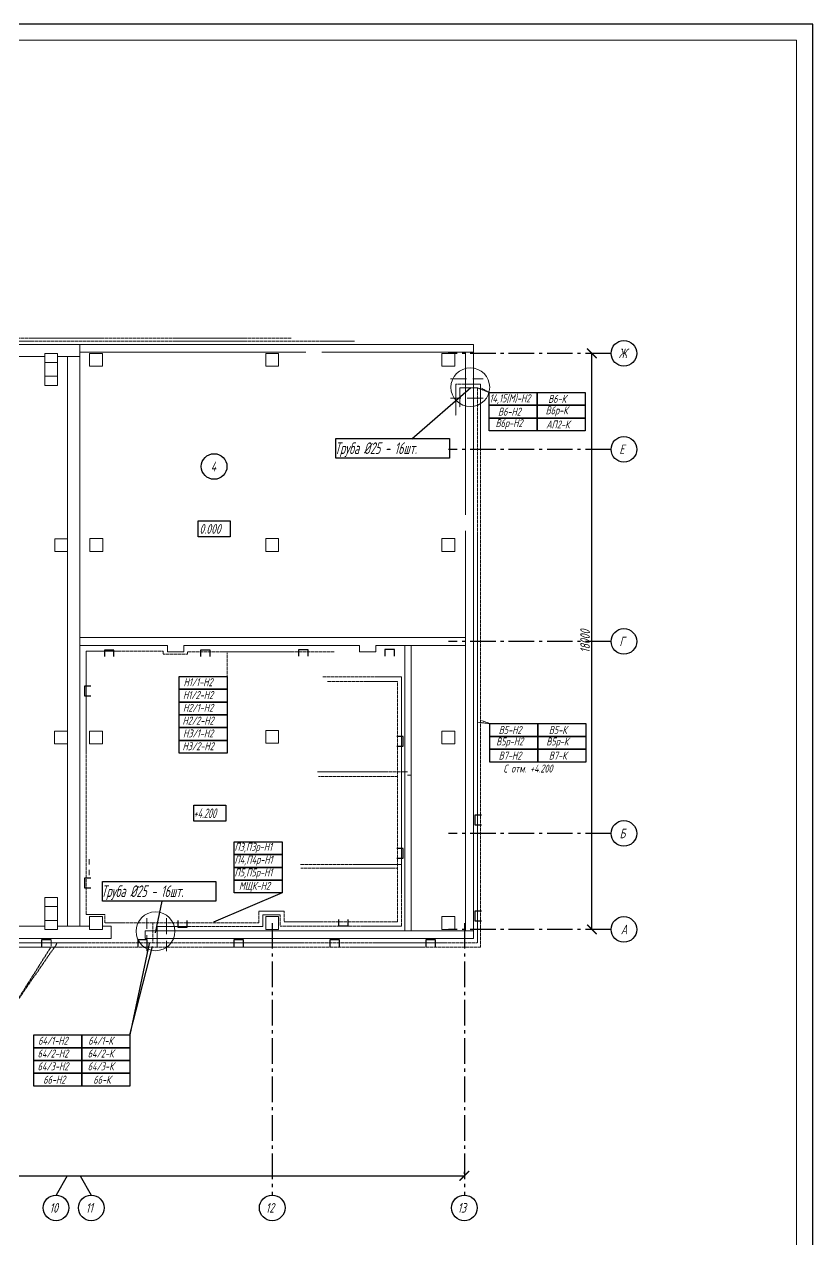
# Model space of a CAD drawing. Header units: millimetres. Extents: x -14296 to 10264, y -13087 to -5602.
# Drawn here: x -7350.2 to -7104.1, y -6960.9 to -6581.1 of the extents above; entities that cross this region are included whole.
import ezdxf

# ---------------------------------------------------------------- set-up
doc = ezdxf.new("R2010")
doc.units = ezdxf.units.MM
for name, pattern in [('CENTER2', [1.125, 0.75, -0.125, 0.125, -0.125]), ('gost5', [7, 5, -2, 0]), ('gost6', [12, 8, -1.5, 1, -1.5]), ('PHANTOM2', [1.25, 0.625, -0.125, 0.125, -0.125, 0.125, -0.125])]:
    doc.linetypes.add(name, pattern=pattern)
for name, color, linetype, lineweight in [('КаБель контрольный (Вновь)', 142, 'gost5', 15), ('КаБель силовой (Вновь)', 1, 'Continuous', 15), ('Линия выноска', 137, 'Continuous', 25), ('Осевая', 4, 'gost6', 25), ('Размерная', 4, 'Continuous', 25), ('Рамка толстая', 7, 'Continuous', 15), ('Рамка тонкая', 5, 'Continuous', 25), ('стена', 7, 'Continuous', 18), ('Строительный', 251, 'Continuous', 13), ('Текст', 7, 'Continuous', 20), ('Технологическое', 156, 'Continuous', 18), ('ЭлектрооБорудование (Вновь)', 160, 'Continuous', 15)]:
    doc.layers.add(name, color=color, linetype=linetype, lineweight=lineweight)
doc.styles.add('Simplex', font='simplex.shx', dxfattribs={"width": 0.7, "oblique": 15})

# ---------------------------------------------------------------- blocks, each defined once
blk = doc.blocks.new('_ArchTick')
at = {"color": 0, "const_width": 0.15}
blk.add_lwpolyline([(-0.5, -0.5), (0.5, 0.5)], dxfattribs=at)

msp = doc.modelspace()

# ---------------------------------------------------------------- linework, layer by layer
at = {"layer": 'КаБель контрольный (Вновь)', "color": 18, "linetype": 'PHANTOM2', "lineweight": 15, "true_color": 0x000000}
for p, q in [((-7207.74666, -6869.42002), (-7207.74666, -6693.57369)), ((-7308.68591, -6862.9906), (-7308.68591, -6869.42002)), ((-7308.68591, -6862.9906), (-7278.41083, -6862.9906)), ((-7721.98347, -6869.42002), (-7207.74666, -6869.42002))]:
    msp.add_line(p, q, dxfattribs=at)
at = {"layer": 'КаБель силовой (Вновь)', "color": 18, "linetype": 'gost5', "true_color": 0x000000}
for p, q in [((-7217.13092, -6691.85738), (-7206.8784, -6691.85738)), ((-7206.8784, -6697.93779), (-7217.13092, -6697.93779)), ((-7311.89488, -6870.69443), (-7311.89488, -6860.44191)), ((-7305.81447, -6860.44191), (-7305.81447, -6870.69443))]:
    msp.add_line(p, q, dxfattribs=at)
at = {"layer": 'КаБель силовой (Вновь)', "color": 18, "linetype": 'PHANTOM2', "lineweight": 15, "true_color": 0x000000}
for p, q in [((-7208.70775, -6868.14524), (-7208.70775, -6694.71812)), ((-7330.89545, -6859.30125), (-7330.89545, -6776.9787)), ((-7330.89545, -6776.9787), (-7306.79392, -6776.9787)), ((-7306.79392, -6776.9787), (-7306.79392, -6777.94108)), ((-7306.79392, -6777.94108), (-7299.27984, -6777.94108)), ((-7299.27984, -6777.94108), (-7299.27984, -6777.17931)), ((-7299.27984, -6777.17931), (-7253.49774, -6777.17931)), ((-7325.01945, -6859.30125), (-7330.89545, -6859.30125)), ((-7325.01945, -6861.909), (-7325.01945, -6859.30125)), ((-7310.02273, -6861.909), (-7325.01945, -6861.909)), ((-7310.02273, -6861.909), (-7310.02273, -6868.14524)), ((-7310.02273, -6861.909), (-7278.49049, -6861.909)), ((-7756.1571, -6868.14524), (-7208.70775, -6868.14524))]:
    msp.add_line(p, q, dxfattribs=at)
at = {"layer": 'Линия выноска', "color": 18, "linetype": 'PHANTOM2', "lineweight": 15, "true_color": 0x000000}
for p, q in [((-7205.05475, -6696.15375), (-7208.70775, -6694.71812)), ((-7205.05475, -6696.15375), (-7207.74666, -6694.66092)), ((-7286.833, -6784.8672), (-7286.833, -6777.41272)), ((-7208.54986, -6799.21203), (-7204.85143, -6799.61494)), ((-7207.49946, -6798.61459), (-7204.85143, -6799.61494)), ((-7353.13985, -6887.30668), (-7339.99569, -6868.36177)), ((-7353.13985, -6887.30668), (-7341.79379, -6869.27272))]:
    msp.add_line(p, q, dxfattribs=at)
at = {"layer": 'Линия выноска', "color": 18, "true_color": 0x000000}
for p, q in [((-7269.65108, -6852.54069), (-7291.14932, -6861.62265)), ((-7311.16129, -6868.28675), (-7317.22656, -6896.87722)), ((-7317.22656, -6896.87722), (-7310.16129, -6869.28675))]:
    msp.add_line(p, q, dxfattribs=at)
at = {"layer": 'Осевая', "color": 18, "true_color": 0x000000}
for p, q in [((-7166.99379, -6683.92931), (-7217.8138, -6683.92931)), ((-7166.99379, -6713.92931), (-7217.79379, -6713.92931)), ((-7166.99379, -6773.92931), (-7217.79379, -6773.92931)), ((-7166.99379, -6833.92931), (-7217.79379, -6833.92931)), ((-7272.79379, -6861.92931), (-7272.79379, -6946.92931)), ((-7212.79379, -6861.92931), (-7212.79379, -6946.92931)), ((-7166.99379, -6863.92931), (-7217.79379, -6863.92931)), ((-7336.79379, -6940.92931), (-7340.29379, -6946.92931)), ((-7332.79379, -6940.92931), (-7329.29379, -6946.92931))]:
    msp.add_line(p, q, dxfattribs=at)
at = {"layer": 'Размерная', "color": 18, "true_color": 0x000000}
for p, q in [((-7173.61879, -6683.92931), (-7174.24379, -6683.92931)), ((-7172.99379, -6863.92931), (-7172.99379, -6683.92931)), ((-7173.61879, -6863.92931), (-7174.24379, -6863.92931)), ((-7820.79379, -6940.92931), (-7212.79379, -6940.92931)), ((-7212.79379, -6940.30431), (-7212.79379, -6939.67931))]:
    msp.add_line(p, q, dxfattribs=at)
at = {"layer": 'Рамка толстая', "color": 18, "true_color": 0x000000}
for p, q in [((-7109.05258, -6586.11996), (-7925.05258, -6586.11996)), ((-7109.05258, -7170.11996), (-7109.05258, -6586.11996))]:
    msp.add_line(p, q, dxfattribs=at)
at = {"layer": 'Рамка толстая', "color": 18, "linetype": 'PHANTOM2', "lineweight": 15, "true_color": 0x000000}
for p, q in [((-7826.20327, -6679.13716), (-7266.8568, -6679.13716)), ((-7825.09981, -6680.09606), (-7247.13776, -6680.09606)), ((-7207.74666, -6693.57369), (-7215.44256, -6693.57369)), ((-7215.44256, -6693.57369), (-7215.44256, -6703.35914)), ((-7208.70775, -6694.71812), (-7214.18198, -6694.71812)), ((-7214.18198, -6694.71812), (-7214.18198, -6700.74362)), ((-7232.40786, -6785.04601), (-7257.14573, -6785.04601)), ((-7232.40786, -6862.94044), (-7232.40786, -6785.04601)), ((-7233.69566, -6786.48256), (-7255.64886, -6786.48256)), ((-7233.69566, -6861.59694), (-7233.69566, -6786.48256)), ((-7258.68218, -6814.73128), (-7232.38755, -6814.73128)), ((-7258.30487, -6816.09601), (-7233.69566, -6816.09601)), ((-7264.00533, -6843.67596), (-7232.40786, -6843.67596)), ((-7263.8507, -6844.83436), (-7233.69566, -6844.83436)), ((-7276.98847, -6861.909), (-7276.98847, -6858.27034)), ((-7276.98847, -6858.27034), (-7269.07983, -6858.27034)), ((-7269.07983, -6858.27034), (-7269.07983, -6861.59694)), ((-7278.49049, -6861.909), (-7276.98847, -6861.909)), ((-7275.74274, -6859.92931), (-7275.74274, -6859.40406)), ((-7275.74274, -6859.40406), (-7270.25753, -6859.40406)), ((-7275.74274, -6862.9906), (-7275.74274, -6859.92931)), ((-7270.25753, -6859.40406), (-7270.25753, -6862.94044)), ((-7269.07983, -6861.59694), (-7233.69566, -6861.59694)), ((-7278.41083, -6862.9906), (-7275.74274, -6862.9906)), ((-7270.25753, -6862.94044), (-7232.40786, -6862.94044))]:
    msp.add_line(p, q, dxfattribs=at)
at = {"layer": 'Рамка тонкая', "color": 18, "true_color": 0x000000}
for p, q in [((-7104.05258, -6581.11996), (-7945.05258, -6581.11996)), ((-7104.05258, -7175.11996), (-7104.05258, -6581.11996)), ((-7210.81465, -6694.71666), (-7229.15713, -6710.72296)), ((-7205.05475, -6696.15375), (-7190.05475, -6696.15375)), ((-7205.05475, -6700.15375), (-7205.05475, -6696.15375)), ((-7190.05475, -6696.15375), (-7175.05475, -6696.15375)), ((-7190.05475, -6700.15375), (-7190.05475, -6696.15375)), ((-7190.05475, -6696.15375), (-7190.05475, -6700.15375)), ((-7175.05475, -6696.15375), (-7175.05475, -6700.15375)), ((-7205.05475, -6700.15375), (-7190.05475, -6700.15375)), ((-7205.05475, -6704.15375), (-7205.05475, -6700.15375)), ((-7190.05475, -6700.15375), (-7205.05475, -6700.15375)), ((-7190.05475, -6700.15375), (-7175.05475, -6700.15375)), ((-7190.05475, -6704.15375), (-7190.05475, -6700.15375)), ((-7175.05475, -6700.15375), (-7190.05475, -6700.15375)), ((-7190.05475, -6700.15375), (-7190.05475, -6704.15375)), ((-7175.05475, -6700.15375), (-7175.05475, -6704.15375)), ((-7205.05475, -6704.15375), (-7190.05475, -6704.15375)), ((-7205.05475, -6708.15375), (-7205.05475, -6704.15375)), ((-7190.05475, -6704.15375), (-7205.05475, -6704.15375)), ((-7190.05475, -6704.15375), (-7175.05475, -6704.15375)), ((-7190.05475, -6708.15375), (-7190.05475, -6704.15375)), ((-7175.05475, -6704.15375), (-7190.05475, -6704.15375)), ((-7190.05475, -6704.15375), (-7190.05475, -6708.15375)), ((-7175.05475, -6704.15375), (-7175.05475, -6708.15375)), ((-7190.05475, -6708.15375), (-7205.05475, -6708.15375)), ((-7175.05475, -6708.15375), (-7190.05475, -6708.15375)), ((-7252.88922, -6710.58388), (-7217.48167, -6710.58388)), ((-7252.88922, -6716.63938), (-7252.88922, -6710.58388)), ((-7217.48167, -6710.58388), (-7217.48167, -6716.63938)), ((-7217.48167, -6716.63938), (-7252.88922, -6716.63938)), ((-7295.92683, -6736.28442), (-7285.92683, -6736.28442)), ((-7295.92683, -6741.28442), (-7295.92683, -6736.28442)), ((-7285.92683, -6736.28442), (-7285.92683, -6741.28442)), ((-7285.92683, -6741.28442), (-7295.92683, -6741.28442)), ((-7301.833, -6784.8672), (-7286.833, -6784.8672)), ((-7301.833, -6788.8672), (-7301.833, -6784.8672)), ((-7286.833, -6784.8672), (-7286.833, -6788.8672)), ((-7301.833, -6788.8672), (-7286.833, -6788.8672)), ((-7301.833, -6792.8672), (-7301.833, -6788.8672)), ((-7286.833, -6788.8672), (-7301.833, -6788.8672)), ((-7286.833, -6788.8672), (-7286.833, -6792.8672)), ((-7286.833, -6792.8672), (-7301.833, -6792.8672)), ((-7301.833, -6792.8672), (-7286.833, -6792.8672)), ((-7301.833, -6796.8672), (-7301.833, -6792.8672)), ((-7286.833, -6792.8672), (-7286.833, -6796.8672)), ((-7301.833, -6796.8672), (-7286.833, -6796.8672)), ((-7301.833, -6800.8672), (-7301.833, -6796.8672)), ((-7286.833, -6796.8672), (-7301.833, -6796.8672)), ((-7286.833, -6796.8672), (-7286.833, -6800.8672)), ((-7301.833, -6800.8672), (-7286.833, -6800.8672)), ((-7301.833, -6804.8672), (-7301.833, -6800.8672)), ((-7286.833, -6800.8672), (-7301.833, -6800.8672)), ((-7286.833, -6800.8672), (-7286.833, -6804.8672)), ((-7204.85143, -6799.61494), (-7189.85143, -6799.61494)), ((-7204.85143, -6803.61494), (-7204.85143, -6799.61494)), ((-7189.85143, -6799.61494), (-7174.85143, -6799.61494)), ((-7189.85143, -6803.61494), (-7189.85143, -6799.61494)), ((-7189.85143, -6799.61494), (-7189.85143, -6803.61494)), ((-7174.85143, -6799.61494), (-7174.85143, -6803.61494)), ((-7301.833, -6804.8672), (-7286.833, -6804.8672)), ((-7301.833, -6808.8672), (-7301.833, -6804.8672)), ((-7286.833, -6804.8672), (-7301.833, -6804.8672)), ((-7286.833, -6804.8672), (-7286.833, -6808.8672)), ((-7204.85143, -6803.61494), (-7189.85143, -6803.61494)), ((-7204.85143, -6807.61494), (-7204.85143, -6803.61494)), ((-7189.85143, -6803.61494), (-7204.85143, -6803.61494)), ((-7189.85143, -6803.61494), (-7174.85143, -6803.61494)), ((-7189.85143, -6807.61494), (-7189.85143, -6803.61494)), ((-7189.85143, -6803.61494), (-7189.85143, -6807.61494)), ((-7174.85143, -6803.61494), (-7189.85143, -6803.61494)), ((-7174.85143, -6803.61494), (-7174.85143, -6807.61494)), ((-7286.833, -6808.8672), (-7301.833, -6808.8672)), ((-7204.85143, -6807.61494), (-7189.85143, -6807.61494)), ((-7204.85143, -6811.61494), (-7204.85143, -6807.61494)), ((-7189.85143, -6807.61494), (-7204.85143, -6807.61494)), ((-7189.85143, -6807.61494), (-7174.85143, -6807.61494)), ((-7189.85143, -6811.61494), (-7189.85143, -6807.61494)), ((-7189.85143, -6807.61494), (-7189.85143, -6811.61494)), ((-7174.85143, -6807.61494), (-7189.85143, -6807.61494)), ((-7174.85143, -6807.61494), (-7174.85143, -6811.61494)), ((-7189.85143, -6811.61494), (-7204.85143, -6811.61494)), ((-7174.85143, -6811.61494), (-7189.85143, -6811.61494)), ((-7297.23472, -6825.13115), (-7287.23472, -6825.13115)), ((-7297.23472, -6830.13115), (-7297.23472, -6825.13115)), ((-7287.23472, -6825.13115), (-7287.23472, -6830.13115)), ((-7287.23472, -6830.13115), (-7297.23472, -6830.13115)), ((-7284.65108, -6836.54069), (-7269.65108, -6836.54069)), ((-7284.65108, -6840.54069), (-7284.65108, -6836.54069)), ((-7269.65108, -6836.54069), (-7269.65108, -6840.54069)), ((-7284.65108, -6840.54069), (-7269.65108, -6840.54069)), ((-7284.65108, -6844.54069), (-7284.65108, -6840.54069)), ((-7269.65108, -6840.54069), (-7284.65108, -6840.54069)), ((-7269.65108, -6840.54069), (-7269.65108, -6844.54069)), ((-7284.65108, -6844.54069), (-7269.65108, -6844.54069)), ((-7284.65108, -6848.54069), (-7284.65108, -6844.54069)), ((-7269.65108, -6844.54069), (-7284.65108, -6844.54069)), ((-7269.65108, -6844.54069), (-7269.65108, -6848.54069)), ((-7325.81832, -6849.00101), (-7290.41077, -6849.00101)), ((-7325.81832, -6855.05651), (-7325.81832, -6849.00101)), ((-7290.41077, -6849.00101), (-7290.41077, -6855.05651)), ((-7284.65108, -6848.54069), (-7269.65108, -6848.54069)), ((-7284.65108, -6852.54069), (-7284.65108, -6848.54069)), ((-7269.65108, -6848.54069), (-7284.65108, -6848.54069)), ((-7269.65108, -6848.54069), (-7269.65108, -6852.54069)), ((-7269.65108, -6852.54069), (-7284.65108, -6852.54069)), ((-7290.41077, -6855.05651), (-7325.81832, -6855.05651)), ((-7309.25025, -6864.97959), (-7307.12, -6855.05651)), ((-7347.22656, -6896.87722), (-7332.22656, -6896.87722)), ((-7347.22656, -6900.87722), (-7347.22656, -6896.87722)), ((-7332.22656, -6896.87722), (-7317.22656, -6896.87722)), ((-7332.22656, -6900.87722), (-7332.22656, -6896.87722)), ((-7332.22656, -6896.87722), (-7332.22656, -6900.87722)), ((-7317.22656, -6896.87722), (-7317.22656, -6900.87722)), ((-7332.22656, -6900.87722), (-7347.22656, -6900.87722)), ((-7347.22656, -6900.87722), (-7332.22656, -6900.87722)), ((-7347.22656, -6904.87722), (-7347.22656, -6900.87722)), ((-7317.22656, -6900.87722), (-7332.22656, -6900.87722)), ((-7332.22656, -6900.87722), (-7317.22656, -6900.87722)), ((-7332.22656, -6904.87722), (-7332.22656, -6900.87722)), ((-7332.22656, -6900.87722), (-7332.22656, -6904.87722)), ((-7317.22656, -6900.87722), (-7317.22656, -6904.87722)), ((-7332.22656, -6904.87722), (-7347.22656, -6904.87722)), ((-7347.22656, -6904.87722), (-7332.22656, -6904.87722)), ((-7347.22656, -6908.87722), (-7347.22656, -6904.87722)), ((-7317.22656, -6904.87722), (-7332.22656, -6904.87722)), ((-7332.22656, -6904.87722), (-7317.22656, -6904.87722)), ((-7332.22656, -6908.87722), (-7332.22656, -6904.87722)), ((-7332.22656, -6904.87722), (-7332.22656, -6908.87722)), ((-7317.22656, -6904.87722), (-7317.22656, -6908.87722)), ((-7347.22656, -6908.87722), (-7332.22656, -6908.87722)), ((-7347.22656, -6912.87722), (-7347.22656, -6908.87722)), ((-7332.22656, -6908.87722), (-7347.22656, -6908.87722)), ((-7332.22656, -6908.87722), (-7317.22656, -6908.87722)), ((-7332.22656, -6912.87722), (-7332.22656, -6908.87722)), ((-7332.22656, -6908.87722), (-7332.22656, -6912.87722)), ((-7317.22656, -6908.87722), (-7332.22656, -6908.87722)), ((-7317.22656, -6908.87722), (-7317.22656, -6912.87722)), ((-7332.22656, -6912.87722), (-7347.22656, -6912.87722)), ((-7317.22656, -6912.87722), (-7332.22656, -6912.87722))]:
    msp.add_line(p, q, dxfattribs=at)
at = {"layer": 'Рамка тонкая', "color": 18, "lineweight": 30, "true_color": 0x000000}
for p, q in [((-7322.19375, -6776.67931), (-7325.19375, -6776.67931)), ((-7325.19375, -6776.67931), (-7325.19375, -6778.67931)), ((-7322.19375, -6778.67931), (-7322.19375, -6776.67931)), ((-7292.19375, -6776.67931), (-7295.19375, -6776.67931)), ((-7295.19375, -6776.67931), (-7295.19375, -6778.67931)), ((-7292.19375, -6778.67931), (-7292.19375, -6776.67931)), ((-7261.59527, -6776.57999), (-7264.59527, -6776.57999)), ((-7264.59527, -6776.57999), (-7264.59527, -6778.57999)), ((-7261.59527, -6778.57999), (-7261.59527, -6776.57999)), ((-7234.63203, -6776.51297), (-7237.63203, -6776.51297)), ((-7237.63203, -6776.51297), (-7237.63203, -6778.51297)), ((-7234.63203, -6778.51297), (-7234.63203, -6776.51297)), ((-7329.39388, -6787.92931), (-7331.39388, -6787.92931)), ((-7331.39388, -6787.92931), (-7331.39388, -6790.92931)), ((-7331.39388, -6790.92931), (-7329.39388, -6790.92931)), ((-7231.89379, -6803.69166), (-7233.89379, -6803.69166)), ((-7231.89379, -6806.69166), (-7231.89379, -6803.69166)), ((-7233.89379, -6806.69166), (-7231.89379, -6806.69166)), ((-7207.49379, -6828.22931), (-7209.49379, -6828.22931)), ((-7209.49379, -6828.22931), (-7209.49379, -6831.22931)), ((-7209.49379, -6831.22931), (-7207.49379, -6831.22931)), ((-7231.89379, -6838.69166), (-7233.89379, -6838.69166)), ((-7231.89379, -6841.69166), (-7231.89379, -6838.69166)), ((-7233.89379, -6841.69166), (-7231.89379, -6841.69166)), ((-7329.39388, -6847.92931), (-7331.39388, -6847.92931)), ((-7331.39388, -6847.92931), (-7331.39388, -6850.92931)), ((-7331.39388, -6850.92931), (-7329.39388, -6850.92931)), ((-7207.49379, -6858.22931), (-7209.49379, -6858.22931)), ((-7209.49379, -6858.22931), (-7209.49379, -6861.22931)), ((-7302.30707, -6861.17103), (-7302.30707, -6863.17103)), ((-7299.30707, -6863.17103), (-7299.30707, -6861.17103)), ((-7252.09379, -6860.82931), (-7252.09379, -6862.82931)), ((-7249.09379, -6862.82931), (-7249.09379, -6860.82931)), ((-7209.49379, -6861.22931), (-7207.49379, -6861.22931)), ((-7302.30707, -6863.17103), (-7299.30707, -6863.17103)), ((-7252.09379, -6862.82931), (-7249.09379, -6862.82931)), ((-7341.79379, -6867.22931), (-7344.79379, -6867.22931)), ((-7344.79379, -6867.22931), (-7344.79379, -6869.22931)), ((-7311.79379, -6867.22931), (-7314.79379, -6867.22931)), ((-7314.79379, -6867.22931), (-7314.79379, -6869.22931)), ((-7311.79379, -6869.22931), (-7311.79379, -6867.22931)), ((-7281.79379, -6867.22931), (-7284.79379, -6867.22931)), ((-7284.79379, -6867.22931), (-7284.79379, -6869.22931)), ((-7281.79379, -6869.22931), (-7281.79379, -6867.22931)), ((-7251.79379, -6867.22931), (-7254.79379, -6867.22931)), ((-7254.79379, -6867.22931), (-7254.79379, -6869.22931)), ((-7251.79379, -6869.22931), (-7251.79379, -6867.22931)), ((-7221.79379, -6867.22931), (-7224.79379, -6867.22931)), ((-7224.79379, -6867.22931), (-7224.79379, -6869.22931)), ((-7221.79379, -6869.22931), (-7221.79379, -6867.22931))]:
    msp.add_line(p, q, dxfattribs=at)
at = {"layer": 'Рамка тонкая', "color": 18, "true_color": 0x000000}
for centre in [(-7162.99379, -6683.92931), (-7162.99379, -6713.92931), (-7290.92683, -6719.28442), (-7162.99379, -6773.92931), (-7162.99379, -6833.92931), (-7162.99379, -6863.92931), (-7340.29379, -6950.92931), (-7329.29379, -6950.92931), (-7272.79379, -6950.92931), (-7212.79379, -6950.92931)]:
    msp.add_circle(centre, 4, dxfattribs=at)
at = {"layer": 'стена', "color": 18, "true_color": 0x000000}
msp.add_line((-7209.99379, -6862.92931), (-7209.99379, -6855.79844), dxfattribs=at)
at = {"layer": 'Строительный', "color": 18, "ltscale": 100, "true_color": 0x000000}
for p, q in [((-7209.99366, -6681.12931), (-7361.49379, -6681.12931)), ((-7332.89379, -6767.67931), (-7332.89379, -6681.12931)), ((-7262.29197, -6683.52931), (-7332.79379, -6683.52931)), ((-7209.99366, -6683.52931), (-7257.29562, -6683.52931)), ((-7212.39379, -6734.43131), (-7212.39379, -6683.52931)), ((-7209.99379, -6866.72931), (-7209.99379, -6681.12931)), ((-7343.79379, -6684.92931), (-7361.49379, -6684.92931)), ((-7332.79379, -6684.92931), (-7339.79379, -6684.92931)), ((-7336.69379, -6767.67931), (-7336.69379, -6684.92931)), ((-7270.79379, -6683.92931), (-7274.79379, -6683.92931)), ((-7274.79379, -6683.92931), (-7274.79379, -6687.92931)), ((-7270.79379, -6687.92931), (-7270.79379, -6683.92931)), ((-7215.79379, -6683.92931), (-7219.79379, -6683.92931)), ((-7219.79379, -6683.92931), (-7219.79379, -6687.92931)), ((-7215.79379, -6687.92931), (-7215.79379, -6683.92931)), ((-7274.79379, -6687.92931), (-7270.79379, -6687.92931)), ((-7219.79379, -6687.92931), (-7215.79379, -6687.92931)), ((-7212.39379, -6864.32931), (-7212.39379, -6739.42731)), ((-7270.79379, -6741.83195), (-7274.79379, -6741.83195)), ((-7274.79379, -6741.83195), (-7274.79379, -6745.83195)), ((-7270.79379, -6745.83195), (-7270.79379, -6741.83195)), ((-7215.79379, -6741.83195), (-7219.79379, -6741.83195)), ((-7219.79379, -6741.83195), (-7219.79379, -6745.83195)), ((-7215.79379, -6745.83195), (-7215.79379, -6741.83195)), ((-7274.79379, -6745.83195), (-7270.79379, -6745.83195)), ((-7219.79379, -6745.83195), (-7215.79379, -6745.83195)), ((-7336.69379, -6862.92931), (-7336.69379, -6767.67931)), ((-7332.89379, -6862.92931), (-7332.89379, -6767.67931)), ((-7332.89379, -6772.67931), (-7212.39379, -6772.67931)), ((-7305.4994, -6775.17931), (-7332.89379, -6775.17931)), ((-7332.79379, -6775.17931), (-7305.4994, -6775.17931)), ((-7305.4994, -6775.17931), (-7305.4994, -6777.17931)), ((-7305.4994, -6777.17931), (-7300.3994, -6777.17931)), ((-7245.4994, -6775.17931), (-7300.3994, -6775.17931)), ((-7300.3994, -6775.17931), (-7245.4994, -6775.17931)), ((-7300.3994, -6777.17931), (-7300.3994, -6775.17931)), ((-7245.4994, -6775.17931), (-7245.4994, -6777.17931)), ((-7245.4994, -6777.17931), (-7240.3994, -6777.17931)), ((-7240.3994, -6775.17931), (-7212.39379, -6775.17931)), ((-7240.3994, -6777.17931), (-7240.3994, -6775.17931)), ((-7231.39379, -6864.32931), (-7231.39379, -6775.17931)), ((-7229.39379, -6775.17931), (-7229.39379, -6864.32931)), ((-7336.69379, -6801.92931), (-7340.79379, -6801.92931)), ((-7340.79379, -6801.92931), (-7340.79379, -6805.92931)), ((-7325.79379, -6801.92931), (-7329.79379, -6801.92931)), ((-7329.79379, -6801.92931), (-7329.79379, -6805.92931)), ((-7325.79379, -6805.92931), (-7325.79379, -6801.92931)), ((-7270.79379, -6801.7771), (-7274.79379, -6801.7771)), ((-7274.79379, -6801.7771), (-7274.79379, -6805.7771)), ((-7270.79379, -6805.7771), (-7270.79379, -6801.7771)), ((-7215.79379, -6801.92931), (-7219.79379, -6801.92931)), ((-7219.79379, -6801.92931), (-7219.79379, -6805.92931)), ((-7215.79379, -6805.92931), (-7215.79379, -6801.92931)), ((-7340.79379, -6805.92931), (-7336.69379, -6805.92931)), ((-7329.79379, -6805.92931), (-7325.79379, -6805.92931)), ((-7274.79379, -6805.7771), (-7270.79379, -6805.7771)), ((-7219.79379, -6805.92931), (-7215.79379, -6805.92931)), ((-7339.79379, -6853.92931), (-7343.79379, -6853.92931)), ((-7343.79379, -6853.92931), (-7343.79379, -6863.92931)), ((-7339.79379, -6863.92931), (-7339.79379, -6853.92931)), ((-7343.79379, -6856.75514), (-7339.79379, -6856.75514)), ((-7343.79379, -6861.10348), (-7339.79379, -6861.10348)), ((-7325.79379, -6859.92931), (-7329.79379, -6859.92931)), ((-7329.79379, -6859.92931), (-7329.79379, -6863.92931)), ((-7325.79379, -6863.92931), (-7325.79379, -6859.92931)), ((-7270.79379, -6859.92931), (-7274.79379, -6859.92931)), ((-7274.79379, -6859.92931), (-7274.79379, -6863.92931)), ((-7270.79379, -6863.92931), (-7270.79379, -6859.92931)), ((-7215.79379, -6859.92931), (-7219.79379, -6859.92931)), ((-7219.79379, -6859.92931), (-7219.79379, -6863.92931)), ((-7215.79379, -6863.92931), (-7215.79379, -6859.92931)), ((-7343.79379, -6862.92931), (-7362.94807, -6862.92931)), ((-7343.79379, -6863.92931), (-7339.79379, -6863.92931)), ((-7329.79379, -6862.92931), (-7339.79379, -6862.92931)), ((-7329.79379, -6863.92931), (-7325.79379, -6863.92931)), ((-7323.09379, -6862.92931), (-7325.79379, -6862.92931)), ((-7323.09379, -6866.72931), (-7323.09379, -6862.92931)), ((-7209.99379, -6864.32931), (-7312.49379, -6864.32931)), ((-7312.49379, -6866.72931), (-7312.49379, -6864.32931)), ((-7274.79379, -6863.92931), (-7270.79379, -6863.92931)), ((-7219.79379, -6863.92931), (-7215.79379, -6863.92931)), ((-7323.09379, -6866.72931), (-7362.94061, -6866.72931)), ((-7209.99379, -6866.72931), (-7312.49379, -6866.72931))]:
    msp.add_line(p, q, dxfattribs=at)
at = {"layer": 'Строительный', "color": 18, "true_color": 0x000000}
for p, q in [((-7339.79379, -6683.92931), (-7343.79379, -6683.92931)), ((-7343.79379, -6683.92931), (-7343.79379, -6693.92931)), ((-7343.79379, -6686.75514), (-7339.79379, -6686.75514)), ((-7339.79379, -6693.92931), (-7339.79379, -6683.92931)), ((-7325.79379, -6683.92931), (-7329.79379, -6683.92931)), ((-7329.79379, -6683.92931), (-7329.79379, -6687.92931)), ((-7325.79379, -6687.92931), (-7325.79379, -6683.92931)), ((-7343.79379, -6691.10348), (-7339.79379, -6691.10348)), ((-7329.79379, -6687.92931), (-7325.79379, -6687.92931)), ((-7343.79379, -6693.92931), (-7339.79379, -6693.92931)), ((-7340.69379, -6745.84003), (-7340.69379, -6741.84003)), ((-7340.69379, -6741.84003), (-7336.69379, -6741.84003)), ((-7336.69379, -6741.84003), (-7336.69379, -6745.84003)), ((-7325.69594, -6741.83195), (-7329.69594, -6741.83195)), ((-7329.69594, -6741.83195), (-7329.69594, -6745.83195)), ((-7325.69594, -6745.83195), (-7325.69594, -6741.83195)), ((-7336.69379, -6745.84003), (-7340.69379, -6745.84003)), ((-7329.69594, -6745.83195), (-7325.69594, -6745.83195))]:
    msp.add_line(p, q, dxfattribs=at)
at = {"layer": 'Технологическое', "color": 18, "ltscale": 10, "true_color": 0x000000}
for p, q in [((-7229.39379, -6780.77938), (-7229.39379, -6793.77938)), ((-7232.38755, -6814.73128), (-7230.5938, -6814.73128)), ((-7230.5938, -6815.73128), (-7229.39379, -6815.73128)), ((-7229.39379, -6815.73128), (-7229.39379, -6832.73128))]:
    msp.add_line(p, q, dxfattribs=at)
at = {"layer": 'Технологическое', "color": 18, "true_color": 0x000000}
for p, q in [((-7329.89379, -6841.96662), (-7329.89379, -6843.67739)), ((-7329.89379, -6845.31135), (-7329.89379, -6847.02212))]:
    msp.add_line(p, q, dxfattribs=at)
at = {"layer": 'ЭлектрооБорудование (Вновь)', "color": 18, "linetype": 'CENTER2', "lineweight": 15, "true_color": 0x000000}
msp.add_line((-7341.79379, -6867.22931), (-7341.79379, -6869.27272), dxfattribs=at)
at = {"layer": 'ЭлектрооБорудование (Вновь)', "color": 18, "true_color": 0x000000}
for centre in [(-7210.94972, -6694.52375), (-7309.22851, -6864.51323)]:
    msp.add_circle(centre, 6.0555, dxfattribs=at)

# ---------------------------------------------------------------- block references
at = {"layer": 'Размерная', "color": 18, "true_color": 0x000000, "xscale": 3, "yscale": 3, "zscale": 3}
for p, rotation in [((-7172.99379, -6683.92931), 90), ((-7172.99379, -6863.92931), 270)]:
    msp.add_blockref('_ArchTick', p, dxfattribs=dict(at, rotation=rotation))
msp.add_blockref('_ArchTick', (-7212.79379, -6940.92931), dxfattribs=at)

# ---------------------------------------------------------------- texts
at = {"layer": 'Размерная', "color": 18, "true_color": 0x000000, "insert": (-7175.11879, -6773.92931), "char_height": 3, "attachment_point": 5, "rotation": 90, "style": 'Simplex'}
msp.add_mtext('18000', dxfattribs=at)
at = {"layer": 'Текст', "color": 18, "linetype": 'PHANTOM2', "lineweight": 15, "true_color": 0x000000, "style": 'Simplex', "oblique": 15}
for s, height, width, p in [('Ж', 3, 0.7, (-7164.59572, -6685.42931)), ('14,15(М)-Н2', 2.5, 0.6, (-7204.96875, -6699.22518)), ('В6-К', 2.5, 0.7, (-7186.63969, -6699.40375)), ('В6-Н2', 2.5, 0.7, (-7202.28422, -6703.40375)), ('В6р-К', 2.5, 0.7, (-7187.43135, -6702.98708)), ('В6р-Н2', 2.5, 0.7, (-7203.07589, -6706.98708)), ('АП2-К', 2.5, 0.7, (-7187.26469, -6707.40375)), ('Труба Ø25 - 16шт.', 3.6333007, 0.6, (-7253.26031, -6715.37772)), ('Е', 3, 0.7, (-7164.44572, -6715.42931)), ('4', 3, 0.7, (-7291.96273, -6720.78442)), ('0.000', 3, 0.7, (-7295.52875, -6740.28442)), ('Г', 3, 0.7, (-7164.39572, -6775.42931)), ('Н1/1-Н2', 2.5, 0.7, (-7300.47914, -6787.93862)), ('Н1/2-Н2', 2.5, 0.7, (-7300.64581, -6791.93862)), ('Н2/1-Н2', 2.5, 0.7, (-7300.64581, -6795.93862)), ('Н2/2-Н2', 2.5, 0.7, (-7300.81247, -6799.93862)), ('В5-Н2', 2.5, 0.7, (-7202.08091, -6802.86494)), ('В5-К', 2.5, 0.7, (-7186.43637, -6802.86494)), ('Н3/1-Н2', 2.5, 0.7, (-7300.64581, -6803.93862)), ('В5р-Н2', 2.5, 0.7, (-7202.87257, -6806.44828)), ('В5р-К', 2.5, 0.7, (-7187.22804, -6806.44828)), ('Н3/2-Н2', 2.5, 0.7, (-7300.81247, -6807.93862)), ('В7-Н2', 2.5, 0.7, (-7202.08091, -6810.86494)), ('В7-К', 2.5, 0.7, (-7186.43637, -6810.86494)), ('С отм. +4.200', 2.5, 0.7, (-7200.61899, -6814.91379)), ('+4.200', 3, 0.6, (-7297.40377, -6829.13115)), ('Б', 3, 0.7, (-7164.34572, -6835.42931)), ('П3,П3р-Н1', 2.5, 0.7, (-7284.56935, -6839.37402)), ('П4,П4р-Н1', 2.5, 0.7, (-7284.56935, -6843.37402)), ('П5,П5р-Н1', 2.5, 0.7, (-7284.56935, -6847.37402)), ('Труба Ø25 - 16шт.', 3.6333007, 0.6, (-7326.1894, -6853.79485)), ('МЩК-Н2', 2.5, 0.7, (-7283.17222, -6851.55259)), ('А', 3, 0.7, (-7163.94379, -6865.42931)), ('64/1-Н2', 2.5, 0.7, (-7345.87888, -6899.94865)), ('64/1-К', 2.5, 0.7, (-7330.23434, -6899.94865)), ('64/2-Н2', 2.5, 0.7, (-7346.04554, -6903.94865)), ('64/2-К', 2.5, 0.7, (-7330.40101, -6903.94865)), ('64/3-Н2', 2.5, 0.7, (-7346.04554, -6907.94865)), ('64/3-К', 2.5, 0.7, (-7330.40101, -6907.94865)), ('66-Н2', 2.5, 0.7, (-7344.29554, -6912.12722)), ('66-К', 2.5, 0.7, (-7328.65101, -6912.12722)), ('10', 3, 0.7, (-7342.31916, -6952.42931)), ('11', 3, 0.7, (-7330.99572, -6952.42931)), ('12', 3, 0.7, (-7274.81916, -6952.42931)), ('13', 3, 0.7, (-7214.89572, -6952.42931))]:
    msp.add_text(s, height=height, dxfattribs=dict(at, width=width)).set_placement(p)

doc.saveas('drawing.dxf')
